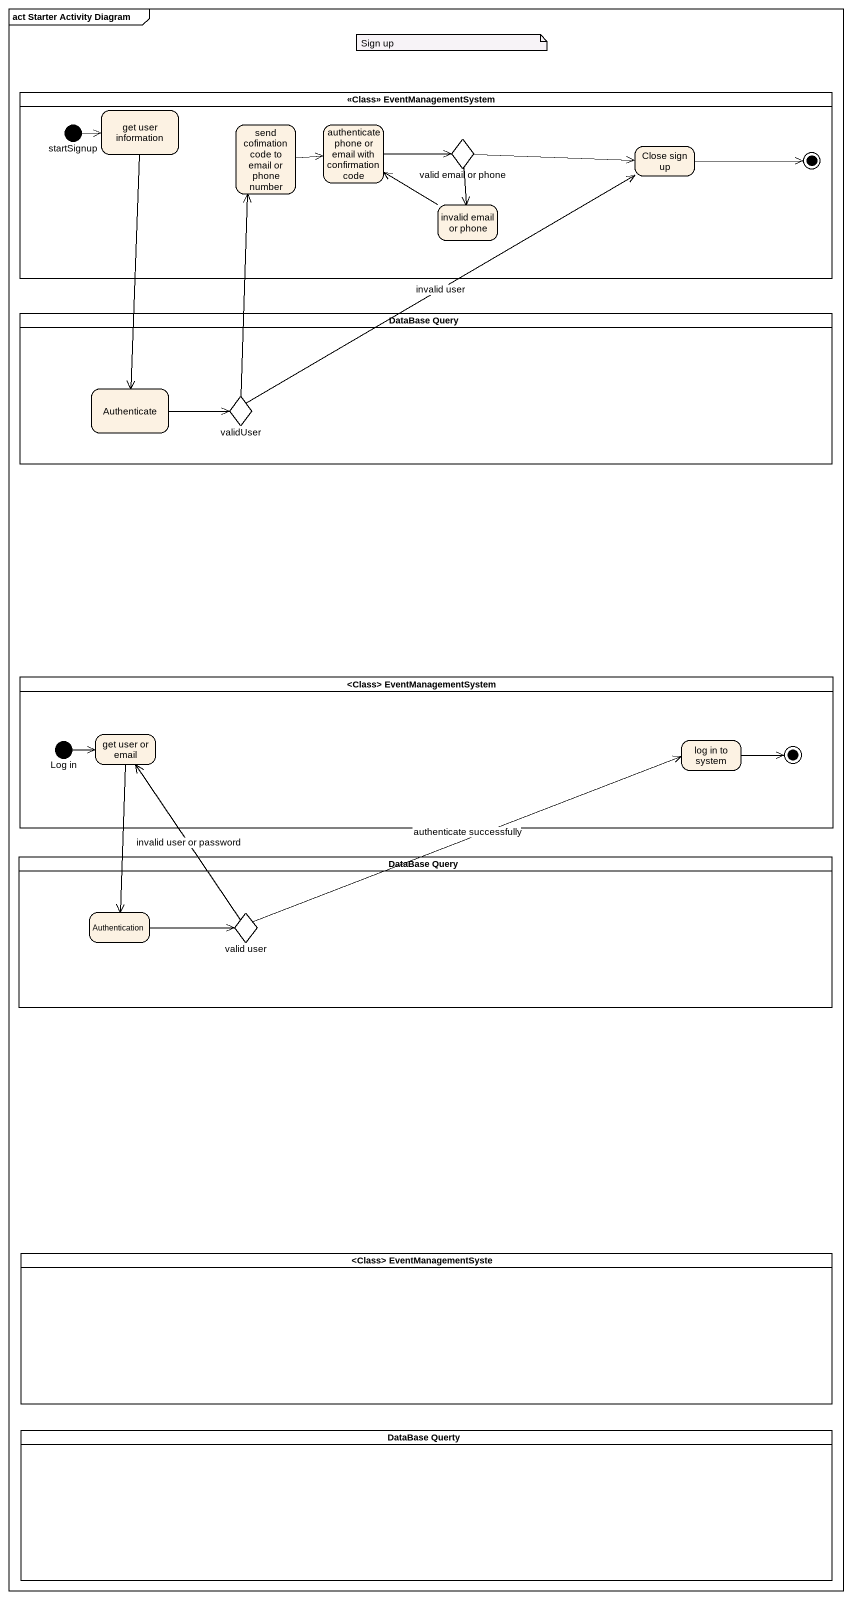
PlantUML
@startuml
mainframe act Starter Activity Diagram
hide empty description
state "<<Class>> EventManagementSystem" as Class_EventManagementSystem <<partition>> {
  state "get user information" as get_user_information
  state startSignup <<start>>
  state "send cofimation code to email or phone number" as send_cofimation_code_to
  state "authenticate phone or email with confirmation code" as authenticate_phone_or_email
  state "valid email or phone" as valid_email_or_phone <<choice>>
  state "Close sign up" as Close_sign_up
  state "invalid email or phone" as invalid_email_or_phone
  Close_sign_up -right-> [*]
}
state "DataBase Query" as DataBase_Query <<partition>> {
  state Authenticate
  state validUser <<choice>>
}
state "<Class> EventManagementSystem" as Class_EventManagementSystem_2 <<partition>> {
  state "Log in" as Log_in <<start>>
  state "get user or email" as get_user_or_email
  state "log in to system" as log_in_to_system
  log_in_to_system -right-> [*]
}
state "DataBase Query" as DataBase_Query_2 <<partition>> {
  state Authentication
  state "valid user" as valid_user <<choice>>
}
state "<Class> EventManagementSyste" as Class_EventManagementSyste <<partition>>
state "DataBase Querty" as DataBase_Querty <<partition>>
get_user_information --> Authenticate
startSignup -right-> get_user_information
send_cofimation_code_to -right-> authenticate_phone_or_email
authenticate_phone_or_email -right-> valid_email_or_phone
valid_email_or_phone -right-> Close_sign_up
valid_email_or_phone --> invalid_email_or_phone
invalid_email_or_phone -up-> authenticate_phone_or_email
Authenticate -right-> validUser
validUser -up-> send_cofimation_code_to
validUser -right-> Close_sign_up : invalid user
Log_in -right-> get_user_or_email
get_user_or_email --> Authentication
Authentication -right-> valid_user
valid_user -up-> get_user_or_email : invalid user or password
valid_user -right-> log_in_to_system : authenticate successfully
note as N1
  Sign up
end note
@enduml
